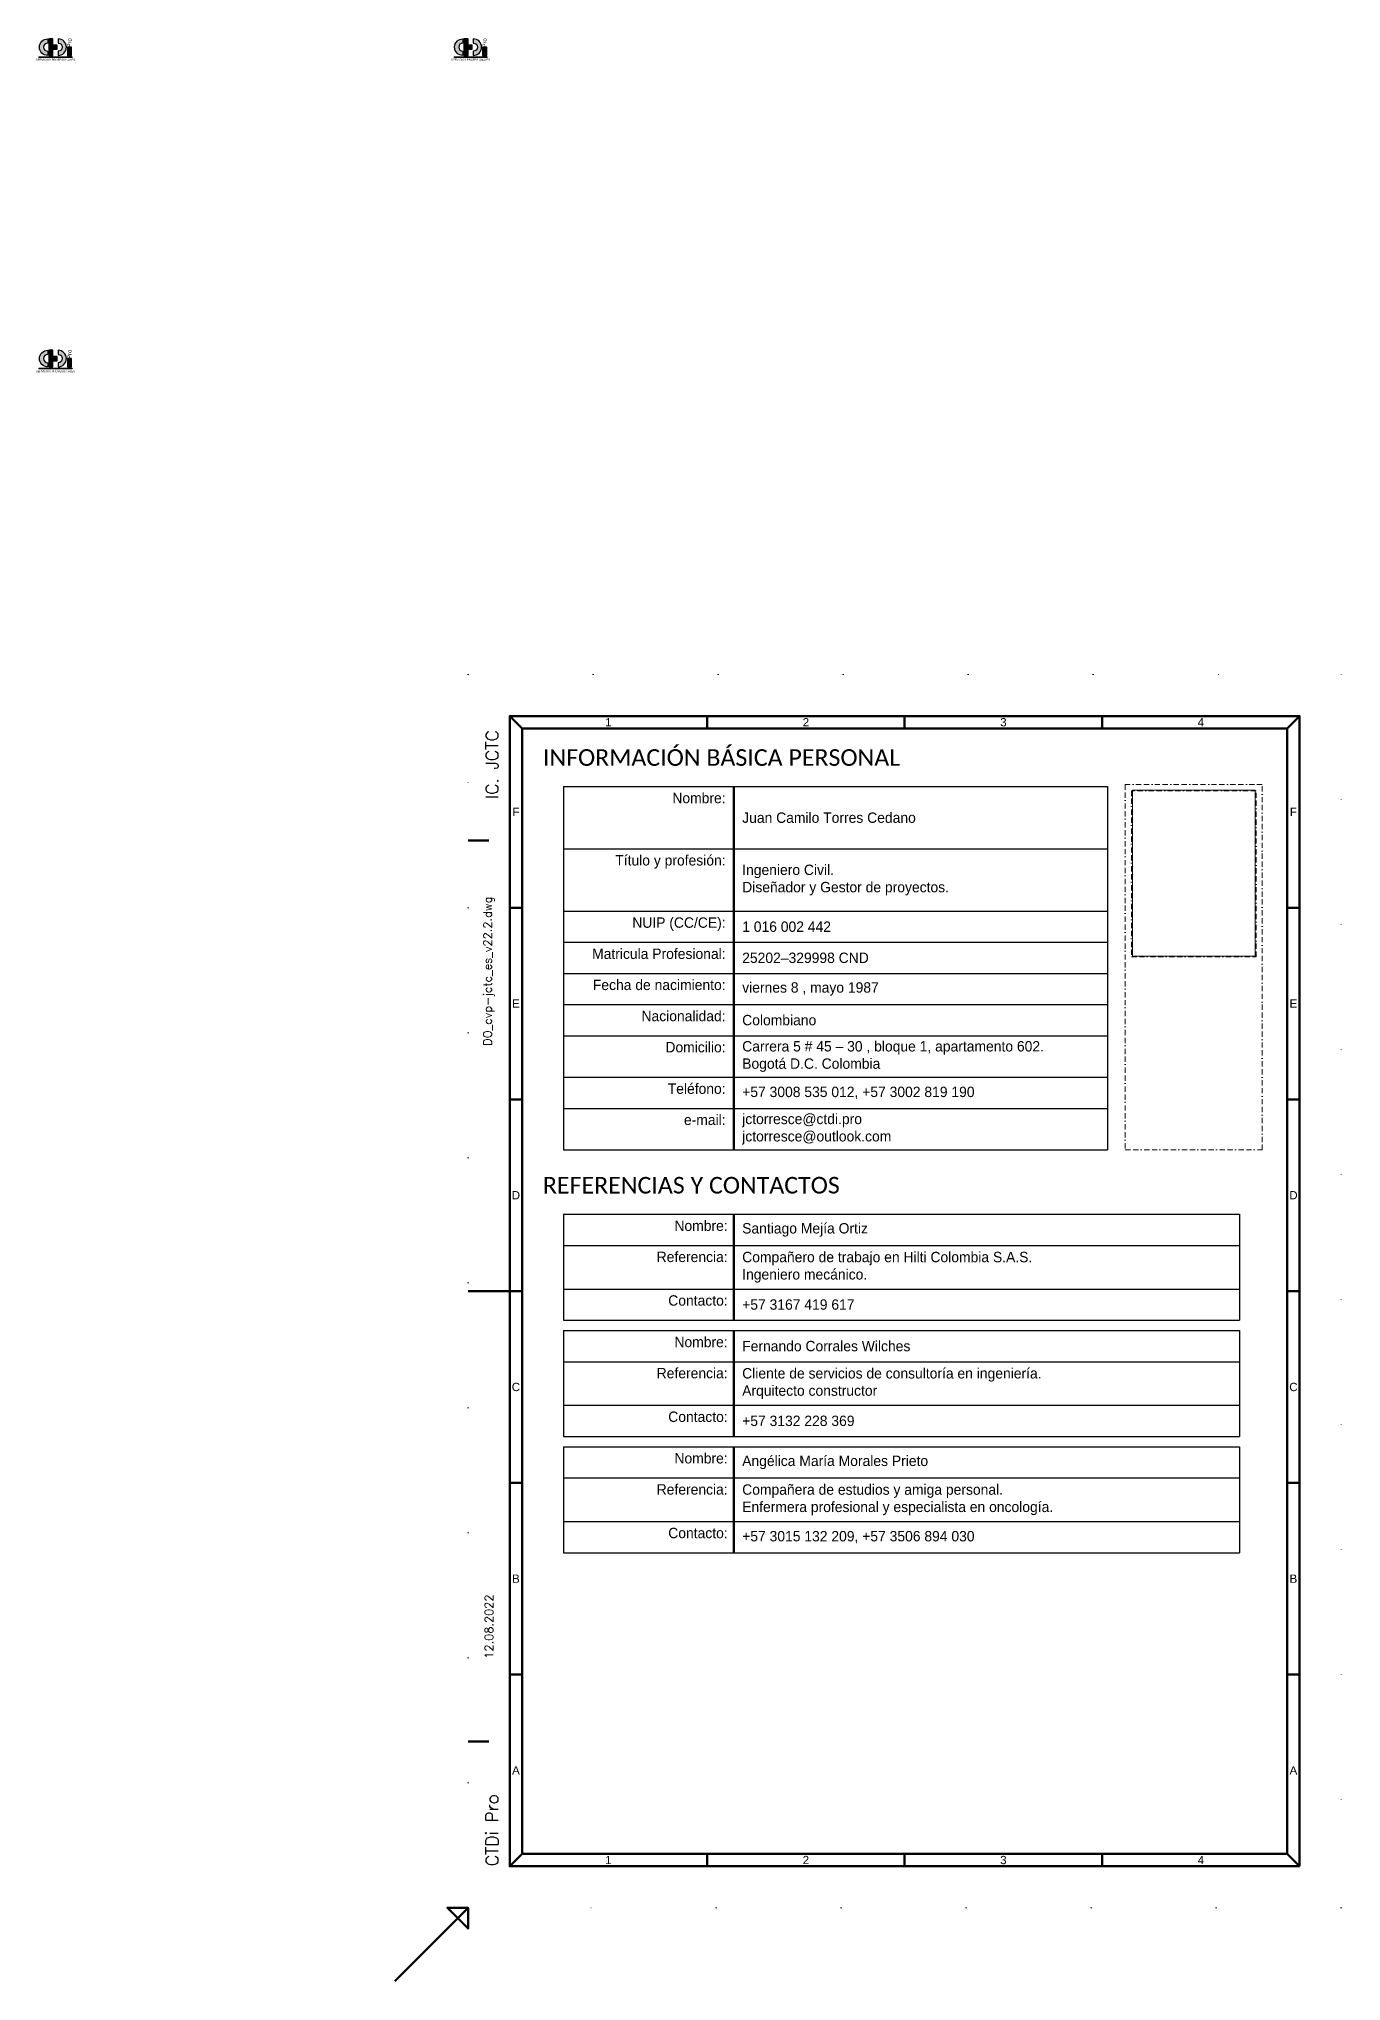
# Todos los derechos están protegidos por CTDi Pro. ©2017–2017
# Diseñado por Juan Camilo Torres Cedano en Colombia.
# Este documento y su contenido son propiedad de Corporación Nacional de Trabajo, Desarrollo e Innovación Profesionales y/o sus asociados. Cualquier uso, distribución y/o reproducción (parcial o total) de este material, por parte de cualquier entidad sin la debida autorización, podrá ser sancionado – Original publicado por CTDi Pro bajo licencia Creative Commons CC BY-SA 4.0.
# Paper-space layout 'Info PRO' of a CAD drawing. Extents: x -110 to 203, y -28 to 440.
import ezdxf
from ezdxf.enums import TextEntityAlignment as Align

# ---------------------------------------------------------------- set-up
doc = ezdxf.new("R2010")
doc.units = 0
doc.linetypes.add('ACAD_ISO07W100', pattern=[3, 0, -3])
doc.linetypes.add('BORDER', pattern=[44.45, 12.7, -6.35, 12.7, -6.35, 0, -6.35])
doc.layers.get('0').update_dxf_attribs({"color": 255, "plot": 0})
doc.layers.add('G-Title_elements', color=7, linetype='Continuous', lineweight=50, true_color=0x323232)
doc.layers.add('G-Title_layout', color=250, linetype='Continuous', lineweight=50)
doc.styles.add('CTDi Corporate', font='Skia.ttf')
doc.styles.add('CTDi Roman', font='romans.shx')
doc.styles.get("Standard").update_dxf_attribs({"font": 'Candara.ttf'})
doc.styles.add('T1-100', font='Arial.ttf', dxfattribs={"height": 2})
picture_1 = doc.add_image_def('image1.jpg', size_in_pixel=(388, 526))

# ---------------------------------------------------------------- blocks, each defined once
blk = doc.blocks.new('CTDi_Logo_GRS')
at = {"layer": 'G-Title_elements', "linetype": 'Continuous', "true_color": 0xcccccc}
h = blk.add_hatch(color=254, dxfattribs=at)
h.dxf.hatch_style = 1
h.paths.add_polyline_path([(-1.875, 1), (-1.875, 2, 1), (-1.875, -2), (-1.875, -1, -1)])
h.paths.add_polyline_path([(0.625, 2), (0.625, 1, -1), (0.625, -1), (0.625, -2, 1)])
at = {"layer": 'G-Title_elements', "linetype": 'Continuous'}
h = blk.add_hatch(color=8, dxfattribs=at)
h.dxf.hatch_style = 1
h.paths.add_polyline_path([(-0.625, 0.5), (-0.625, 2), (-1.625, 2), (-1.625, -2), (-0.625, -2), (-0.625, -0.5), (0.375, -0.5), (0.375, 0.5)])
h = blk.add_hatch(color=8, dxfattribs=at)
h.dxf.hatch_style = 1
h.paths.add_polyline_path([(3.875, 0), (2.875, 0), (2.875, -2), (3.875, -2)])
at = {"layer": 'G-Title_elements', "linetype": 'Continuous', "lineweight": 13}
h = blk.add_hatch(color=250, dxfattribs=at)
h.dxf.hatch_style = 1
h.paths.add_polyline_path([(-4, -2.3), (-4, -2.5), (4, -2.5), (4, -2.3)])
at = {"layer": 'G-Title_elements', "linetype": 'Continuous', "lineweight": 30}
for points in [[(-1.875, -1), (-1.875, -2, -1), (-1.875, 2), (-1.875, 1, 1)], [(0.625, -1), (0.625, -2, 1), (0.625, 2), (0.625, 1, -1)]]:
    blk.add_lwpolyline(points, format="xyb", close=True, dxfattribs=at)
for points in [[(0.375, 0.5), (-0.625, 0.5), (-0.625, 2), (-1.625, 2), (-1.625, -2), (-0.625, -2), (-0.625, -0.5), (0.375, -0.5)], [(3.875, 0), (2.875, 0), (2.875, -2), (3.875, -2)]]:
    blk.add_lwpolyline(points, close=True, dxfattribs=at)
at = {"layer": 'G-Title_elements', "linetype": 'Continuous', "lineweight": 13}
blk.add_lwpolyline([(-4, -2.5), (4, -2.5), (4, -2.3), (-4, -2.3)], close=True, dxfattribs=at)
at = {"layer": 'G-Title_elements', "color": 8, "style": 'CTDi Corporate', "width": 0.9125}
blk.add_text('Pro', height=1.02, rotation=90, dxfattribs=at).set_placement((3.875, -0.061))
at = {"layer": 'G-Title_elements', "color": 250, "linetype": 'Continuous', "lineweight": 13, "style": 'CTDi Corporate', "width": 0.8575}
blk.add_text('SERVICIOS PROFESIONALES', height=0.485, dxfattribs=at).set_placement((0, -2.803), align=Align.TOP_CENTER)
blk = doc.blocks.new('CTDi_Logo_BnW')
at = {"layer": 'G-Title_elements', "linetype": 'Continuous', "true_color": 0xffffff}
h = blk.add_hatch(color=7, dxfattribs=at)
h.dxf.hatch_style = 1
h.paths.add_polyline_path([(-1.875, 1), (-1.875, 2, 1), (-1.875, -2), (-1.875, -1, -1)])
h.paths.add_polyline_path([(0.625, 2), (0.625, 1, -1), (0.625, -1), (0.625, -2, 1)])
at = {"layer": 'G-Title_elements', "linetype": 'Continuous'}
h = blk.add_hatch(color=250, dxfattribs=at)
h.dxf.hatch_style = 1
h.paths.add_polyline_path([(-0.625, 0.5), (-0.625, 2), (-1.625, 2), (-1.625, -2), (-0.625, -2), (-0.625, -0.5), (0.375, -0.5), (0.375, 0.5)])
h = blk.add_hatch(color=250, dxfattribs=at)
h.dxf.hatch_style = 1
h.paths.add_polyline_path([(3.875, 0), (2.875, 0), (2.875, -2), (3.875, -2)])
at = {"layer": 'G-Title_elements', "linetype": 'Continuous', "lineweight": 13}
h = blk.add_hatch(color=250, dxfattribs=at)
h.dxf.hatch_style = 1
h.paths.add_polyline_path([(-4, -2.3), (-4, -2.5), (4, -2.5), (4, -2.3)])
at = {"layer": 'G-Title_elements', "linetype": 'Continuous', "lineweight": 30}
for points in [[(-1.875, -1), (-1.875, -2, -1), (-1.875, 2), (-1.875, 1, 1)], [(0.625, -1), (0.625, -2, 1), (0.625, 2), (0.625, 1, -1)]]:
    blk.add_lwpolyline(points, format="xyb", close=True, dxfattribs=at)
for points in [[(0.375, 0.5), (-0.625, 0.5), (-0.625, 2), (-1.625, 2), (-1.625, -2), (-0.625, -2), (-0.625, -0.5), (0.375, -0.5)], [(3.875, 0), (2.875, 0), (2.875, -2), (3.875, -2)]]:
    blk.add_lwpolyline(points, close=True, dxfattribs=at)
at = {"layer": 'G-Title_elements', "linetype": 'Continuous', "lineweight": 13}
blk.add_lwpolyline([(-4, -2.5), (4, -2.5), (4, -2.3), (-4, -2.3)], close=True, dxfattribs=at)
at = {"layer": 'G-Title_elements', "color": 250, "style": 'CTDi Corporate', "width": 0.9125}
blk.add_text('Pro', height=1.02, rotation=90, dxfattribs=at).set_placement((3.875, -0.061))
at = {"layer": 'G-Title_elements', "color": 250, "linetype": 'Continuous', "lineweight": 13, "style": 'CTDi Corporate', "width": 0.8575}
blk.add_text('SERVICIOS PROFESIONALES', height=0.485, dxfattribs=at).set_placement((0, -2.803), align=Align.TOP_CENTER)
blk = doc.blocks.new('CTDi_Logo_COL')
at = {"layer": 'G-Title_elements', "linetype": 'Continuous', "true_color": 0xc80000}
h = blk.add_hatch(color=12, dxfattribs=at)
h.dxf.hatch_style = 1
h.paths.add_polyline_path([(-1.875, 1), (-1.875, 2, 1), (-1.875, -2), (-1.875, -1, -1)])
h.paths.add_polyline_path([(0.625, 2), (0.625, 1, -1), (0.625, -1), (0.625, -2, 1)])
at = {"layer": 'G-Title_elements', "linetype": 'Continuous'}
h = blk.add_hatch(color=8, dxfattribs=at)
h.dxf.hatch_style = 1
h.paths.add_polyline_path([(-0.625, 0.5), (-0.625, 2), (-1.625, 2), (-1.625, -2), (-0.625, -2), (-0.625, -0.5), (0.375, -0.5), (0.375, 0.5)])
h = blk.add_hatch(color=8, dxfattribs=at)
h.dxf.hatch_style = 1
h.paths.add_polyline_path([(3.875, 0), (2.875, 0), (2.875, -2), (3.875, -2)])
at = {"layer": 'G-Title_elements', "linetype": 'Continuous', "lineweight": 13}
h = blk.add_hatch(color=250, dxfattribs=at)
h.dxf.hatch_style = 1
h.paths.add_polyline_path([(-4, -2.3), (-4, -2.5), (4, -2.5), (4, -2.3)])
at = {"layer": 'G-Title_elements', "linetype": 'Continuous', "lineweight": 30}
for points in [[(-1.875, -1), (-1.875, -2, -1), (-1.875, 2), (-1.875, 1, 1)], [(0.625, -1), (0.625, -2, 1), (0.625, 2), (0.625, 1, -1)]]:
    blk.add_lwpolyline(points, format="xyb", close=True, dxfattribs=at)
for points in [[(0.375, 0.5), (-0.625, 0.5), (-0.625, 2), (-1.625, 2), (-1.625, -2), (-0.625, -2), (-0.625, -0.5), (0.375, -0.5)], [(3.875, 0), (2.875, 0), (2.875, -2), (3.875, -2)]]:
    blk.add_lwpolyline(points, close=True, dxfattribs=at)
at = {"layer": 'G-Title_elements', "linetype": 'Continuous', "lineweight": 13}
blk.add_lwpolyline([(-4, -2.5), (4, -2.5), (4, -2.3), (-4, -2.3)], close=True, dxfattribs=at)
at = {"layer": 'G-Title_elements', "color": 8, "style": 'CTDi Corporate', "width": 0.9125}
blk.add_text('Pro', height=1.02, rotation=90, dxfattribs=at).set_placement((3.875, -0.061))
at = {"layer": 'G-Title_elements', "color": 250, "linetype": 'Continuous', "lineweight": 13, "style": 'CTDi Corporate', "width": 0.86}
blk.add_text('SERVICIOS PROFESIONALES', height=0.485, dxfattribs=at).set_placement((0, -2.803), align=Align.TOP_CENTER)
blk = doc.blocks.new('*T28')
at = {"layer": 'G-Title_elements', "color": 0, "linetype": 'ByBlock', "lineweight": -2, "transparency": 16777216}
for p, q in [((0, 0), (131, 0)), ((0, 0), (0, -87.5)), ((41, 0), (41, -87.5)), ((131, 0), (131, -87.5)), ((0, -15), (131, -15)), ((0, -30), (131, -30)), ((0, -37.5), (131, -37.5)), ((0, -45), (131, -45)), ((0, -52.5), (131, -52.5)), ((0, -60), (131, -60)), ((0, -70), (131, -70)), ((0, -77.5), (131, -77.5)), ((0, -87.5), (131, -87.5))]:
    blk.add_line(p, q, dxfattribs=at)
at = {"layer": 'G-Title_elements', "color": 8, "linetype": 'ACAD_ISO07W100', "lineweight": 30, "true_color": 0x808080, "transparency": 16777216, "char_height": 2.5, "width": 37, "attachment_point": 3, "style": 'CTDi Corporate'}
for s, insert in [('Nombre:', (39, -1.5)), ('Título y profesión:', (39, -16.5)), ('NUIP (CC/CE):', (39, -31.5)), ('Matricula Profesional:', (39, -39)), ('Fecha de nacimiento:', (39, -46.5)), ('Nacionalidad:', (39, -54)), ('Domicilio:', (39, -61.5)), ('Teléfono:', (39, -71.5)), ('e-mail:', (39, -79))]:
    blk.add_mtext(s, dxfattribs=dict(at, insert=insert))
at = {"layer": 'G-Title_elements', "color": 18, "linetype": 'ACAD_ISO07W100', "lineweight": 30, "true_color": 0x000000, "transparency": 16777216, "char_height": 2.5, "width": 86, "attachment_point": 4, "style": 'CTDi Corporate'}
for s, insert in [('Juan Camilo Torres Cedano', (43, -7.5)), ('Ingeniero Civil.\\PDiseñador y Gestor de proyectos.', (43, -22.5)), ('1 016 002 442', (43, -33.75)), ('25202–329998 CND', (43, -41.25)), ('viernes 8 , mayo 1987', (43, -48.75)), ('Colombiano', (43, -56.25)), ('Carrera 5 # 45 – 30 , bloque 1, apartamento 602.\\PBogotá D.C. Colombia', (43, -65)), ('+57 3008 535 012, +57 3002 819 190', (43, -73.75)), ('jctorresce@ctdi.pro\\Pjctorresce@outlook.com', (43, -82.5))]:
    blk.add_mtext(s, dxfattribs=dict(at, insert=insert))
blk = doc.blocks.new('*T29')
at = {"layer": 'G-Title_elements', "color": 0, "linetype": 'ByBlock', "lineweight": -2, "transparency": 16777216}
for p, q in [((0, 0), (162.75, 0)), ((0, 0), (0, -25.5)), ((41, 0), (41, -25.5)), ((162.75, 0), (162.75, -25.5)), ((0, -7.5), (162.75, -7.5)), ((0, -18), (162.75, -18)), ((0, -25.5), (162.75, -25.5))]:
    blk.add_line(p, q, dxfattribs=at)
at = {"layer": 'G-Title_elements', "color": 8, "linetype": 'ACAD_ISO07W100', "lineweight": 30, "true_color": 0x808080, "transparency": 16777216, "char_height": 2.5, "width": 38, "attachment_point": 3, "style": 'CTDi Corporate'}
for s, insert in [('Nombre:', (39.5, -1.5)), ('Referencia:', (39.5, -9)), ('Contacto:', (39.5, -19.5))]:
    blk.add_mtext(s, dxfattribs=dict(at, insert=insert))
at = {"layer": 'G-Title_elements', "color": 18, "linetype": 'ACAD_ISO07W100', "lineweight": 30, "true_color": 0x000000, "transparency": 16777216, "char_height": 2.5, "width": 117.75, "attachment_point": 4, "style": 'CTDi Corporate'}
for s, insert in [('Santiago Mejía Ortiz', (43, -3.75)), ('Compañero de trabajo en Hilti Colombia S.A.S.\\PIngeniero mecánico.', (43, -12.75)), ('+57 3167 419 617', (43, -21.75))]:
    blk.add_mtext(s, dxfattribs=dict(at, insert=insert))
blk = doc.blocks.new('*T30')
at = {"layer": 'G-Title_elements', "color": 0, "linetype": 'ByBlock', "lineweight": -2, "transparency": 16777216}
for p, q in [((0, 0), (162.75, 0)), ((0, 0), (0, -25.5)), ((41, 0), (41, -25.5)), ((162.75, 0), (162.75, -25.5)), ((0, -7.5), (162.75, -7.5)), ((0, -18), (162.75, -18)), ((0, -25.5), (162.75, -25.5))]:
    blk.add_line(p, q, dxfattribs=at)
at = {"layer": 'G-Title_elements', "color": 8, "linetype": 'ACAD_ISO07W100', "lineweight": 30, "true_color": 0x808080, "transparency": 16777216, "char_height": 2.5, "width": 38, "attachment_point": 3, "style": 'CTDi Corporate'}
for s, insert in [('Nombre:', (39.5, -1.5)), ('Referencia:', (39.5, -9)), ('Contacto:', (39.5, -19.5))]:
    blk.add_mtext(s, dxfattribs=dict(at, insert=insert))
at = {"layer": 'G-Title_elements', "color": 18, "linetype": 'ACAD_ISO07W100', "lineweight": 30, "true_color": 0x000000, "transparency": 16777216, "char_height": 2.5, "width": 117.75, "attachment_point": 4, "style": 'CTDi Corporate'}
for s, insert in [('Fernando Corrales Wilches', (43, -3.75)), ('Cliente de servicios de consultoría en ingeniería.\\PArquitecto constructor', (43, -12.75)), ('+57 3132 228 369', (43, -21.75))]:
    blk.add_mtext(s, dxfattribs=dict(at, insert=insert))
blk = doc.blocks.new('*T31')
at = {"layer": 'G-Title_elements', "color": 0, "linetype": 'ByBlock', "lineweight": -2, "transparency": 16777216}
for p, q in [((0, 0), (162.75, 0)), ((0, 0), (0, -25.5)), ((41, 0), (41, -25.5)), ((162.75, 0), (162.75, -25.5)), ((0, -7.5), (162.75, -7.5)), ((0, -18), (162.75, -18)), ((0, -25.5), (162.75, -25.5))]:
    blk.add_line(p, q, dxfattribs=at)
at = {"layer": 'G-Title_elements', "color": 8, "linetype": 'ACAD_ISO07W100', "lineweight": 30, "true_color": 0x808080, "transparency": 16777216, "char_height": 2.5, "width": 38, "attachment_point": 3, "style": 'CTDi Corporate'}
for s, insert in [('Nombre:', (39.5, -1.5)), ('Referencia:', (39.5, -9)), ('Contacto:', (39.5, -19.5))]:
    blk.add_mtext(s, dxfattribs=dict(at, insert=insert))
at = {"layer": 'G-Title_elements', "color": 18, "linetype": 'ACAD_ISO07W100', "lineweight": 30, "true_color": 0x000000, "transparency": 16777216, "char_height": 2.5, "width": 117.75, "attachment_point": 4, "style": 'CTDi Corporate'}
for s, insert in [('Angélica María Morales Prieto', (43, -3.75)), ('Compañera de estudios y amiga personal. \\PEnfermera profesional y especialista en oncología.', (43, -12.75)), ('+57 3015 132 209, +57 3506 894 030', (43, -21.75))]:
    blk.add_mtext(s, dxfattribs=dict(at, insert=insert))

psp = doc.layouts.new('Info PRO')

# ---------------------------------------------------------------- linework, layer by layer
at = {"layer": 'G-Title_elements', "color": 142}
psp.add_line((57.2, 259.99), (57.2, 172.49), dxfattribs=at)
at = {"layer": 'G-Title_elements', "color": 62}
psp.add_line((57.2, 156.99), (57.2, 131.49), dxfattribs=at)
at = {"layer": 'G-Title_elements', "color": 82}
psp.add_line((57.2, 128.99), (57.2, 103.49), dxfattribs=at)
at = {"layer": 'G-Title_elements', "color": 104}
psp.add_line((57.2, 100.99), (57.2, 75.49), dxfattribs=at)
at = {"layer": 'G-Title_elements', "color": 30, "linetype": 'BORDER', "lineweight": 20, "ltscale": 0.1, "true_color": 0xfa7d00}
psp.add_lwpolyline([(184.45, 260.49), (151.45, 260.49), (151.45, 172.49), (184.45, 172.49)], close=True, dxfattribs=at)
at = {"layer": 'G-Title_elements', "color": 8, "linetype": 'BORDER', "lineweight": 20, "ltscale": 0.1, "true_color": 0x808080}
psp.add_lwpolyline([(182.95, 258.99), (152.95, 258.99), (152.95, 218.99), (182.95, 218.99)], close=True, dxfattribs=at)
psp.add_lwpolyline([(182.95, 258.99), (152.95, 258.99), (152.95, 218.99), (182.95, 218.99)], close=True, dxfattribs=at)
at = {"layer": 'G-Title_layout'}
for p, q in [((6.2, 273.99), (3.2, 276.99)), ((50.76, 276.99), (50.76, 273.99)), ((98.32, 276.99), (98.32, 273.99)), ((145.89, 276.99), (145.89, 273.99)), ((190.45, 273.99), (193.45, 276.99)), ((-6.8, 246.99), (-1.8, 246.99)), ((3.2, 230.83), (6.2, 230.83)), ((190.45, 230.83), (193.45, 230.83)), ((3.2, 184.66), (6.2, 184.66)), ((190.45, 184.66), (193.45, 184.66)), ((-6.8, 138.49), (3.2, 138.49)), ((3.2, 138.49), (6.2, 138.49)), ((190.45, 138.49), (193.45, 138.49)), ((3.2, 92.33), (6.2, 92.33)), ((190.45, 92.33), (193.45, 92.33)), ((3.2, 46.16), (6.2, 46.16)), ((190.45, 46.16), (193.45, 46.16)), ((-6.8, 29.99), (-1.8, 29.99)), ((3.2, -0.01), (6.2, 2.99)), ((50.76, 2.99), (50.76, -0.01)), ((98.32, 2.99), (98.32, -0.01)), ((145.89, 2.99), (145.89, -0.01)), ((190.45, 2.99), (193.45, -0.01))]:
    psp.add_line(p, q, dxfattribs=at)
at = {"layer": 'G-Title_layout', "color": 254, "linetype": 'ACAD_ISO07W100', "lineweight": 0, "ltscale": 10}
psp.add_lwpolyline([(203.45, -10.01), (-6.8, -10.01), (-6.8, 286.99), (203.45, 286.99)], close=True, dxfattribs=at)
at = {"layer": 'G-Title_layout'}
for points in [[(193.45, -0.01), (3.2, -0.01), (3.2, 276.99), (193.45, 276.99)], [(190.45, 2.99), (6.2, 2.99), (6.2, 273.99), (190.45, 273.99)], [(-24.48, -27.68), (-6.8, -10.01), (-6.8, -15.01), (-11.8, -10.01), (-6.8, -10.01)]]:
    psp.add_lwpolyline(points, close=True, dxfattribs=at)

# ---------------------------------------------------------------- block references
for name, p in [('*T28', (16.2, 259.99)), ('*T29', (16.2, 156.99)), ('*T30', (16.2, 128.99)), ('*T31', (16.2, 100.99))]:
    psp.add_blockref(name, p)
for name, p in [('CTDi_Logo_COL', (-106.19, 438.06)), ('CTDi_Logo_BnW', (-6.19, 438.06)), ('CTDi_Logo_GRS', (-106.19, 363.06))]:
    psp.add_blockref(name, p, dxfattribs=at)

# ---------------------------------------------------------------- texts
at = {"layer": 'G-Title_layout', "style": 'T1-100'}
for s, p in [('1', (26.98, 275.49)), ('2', (74.54, 275.49)), ('3', (122.11, 275.49)), ('4', (169.67, 275.49)), ('F', (4.7, 253.91)), ('F', (191.95, 253.91)), ('E', (4.7, 207.74)), ('E', (191.95, 207.74)), ('D', (4.7, 161.58)), ('D', (191.95, 161.58)), ('C', (4.7, 115.41)), ('C', (191.95, 115.41)), ('B', (4.7, 69.24)), ('B', (191.95, 69.24)), ('A', (4.7, 23.08)), ('A', (191.95, 23.08)), ('1', (26.98, 1.49)), ('2', (74.54, 1.49)), ('3', (122.11, 1.49)), ('4', (169.67, 1.49))]:
    psp.add_text(s, height=2, dxfattribs=at).set_placement(p, align=Align.MIDDLE_CENTER)
at = {"layer": 'G-Title_layout'}
for s, p in [('INFORMACIÓN BÁSICA PERSONAL', (11.2, 268.99)), ('REFERENCIAS Y CONTACTOS', (11.2, 165.99))]:
    psp.add_text(s, height=4, dxfattribs=at).set_placement(p, align=Align.TOP_LEFT)
at = {"layer": 'G-Title_layout', "color": 0, "char_height": 3, "attachment_point": 1, "rotation": 90, "style": 'CTDi Roman'}
for s, insert, width in [('IC. JCTC', (-2.55, 256.99), 27.5285), ('CTDi Pro', (-2.55, -0.01), 30)]:
    psp.add_mtext(s, dxfattribs=dict(at, insert=insert, width=width))
at = {"layer": 'G-Title_layout', "color": 0, "lineweight": 25, "char_height": 2, "rotation": 90, "style": 'CTDi Roman'}
for s, insert, width, attachment_point in [('DO_cvp-jctc_es_v22.2.dwg', (-1.8, 233.49), 186.8672, 6), ('12.08.2022', (-1.8, 49.99), 54.1433, 4)]:
    psp.add_mtext(s, dxfattribs=dict(at, insert=insert, width=width, attachment_point=attachment_point))

# ---------------------------------------------------------------- pictures from other files: only their frames are drawn
at = {"layer": 'G-Title_elements', "color": 7, "linetype": 'ACAD_ISO07W100', "lineweight": 0, "ltscale": 10, "true_color": 0xfafafa}
image = psp.add_image(picture_1, insert=(153.2, 219.12), size_in_units=(29.51, 40), dxfattribs=at)
image.dxf.flags = 15

doc.saveas('drawing.dxf')
